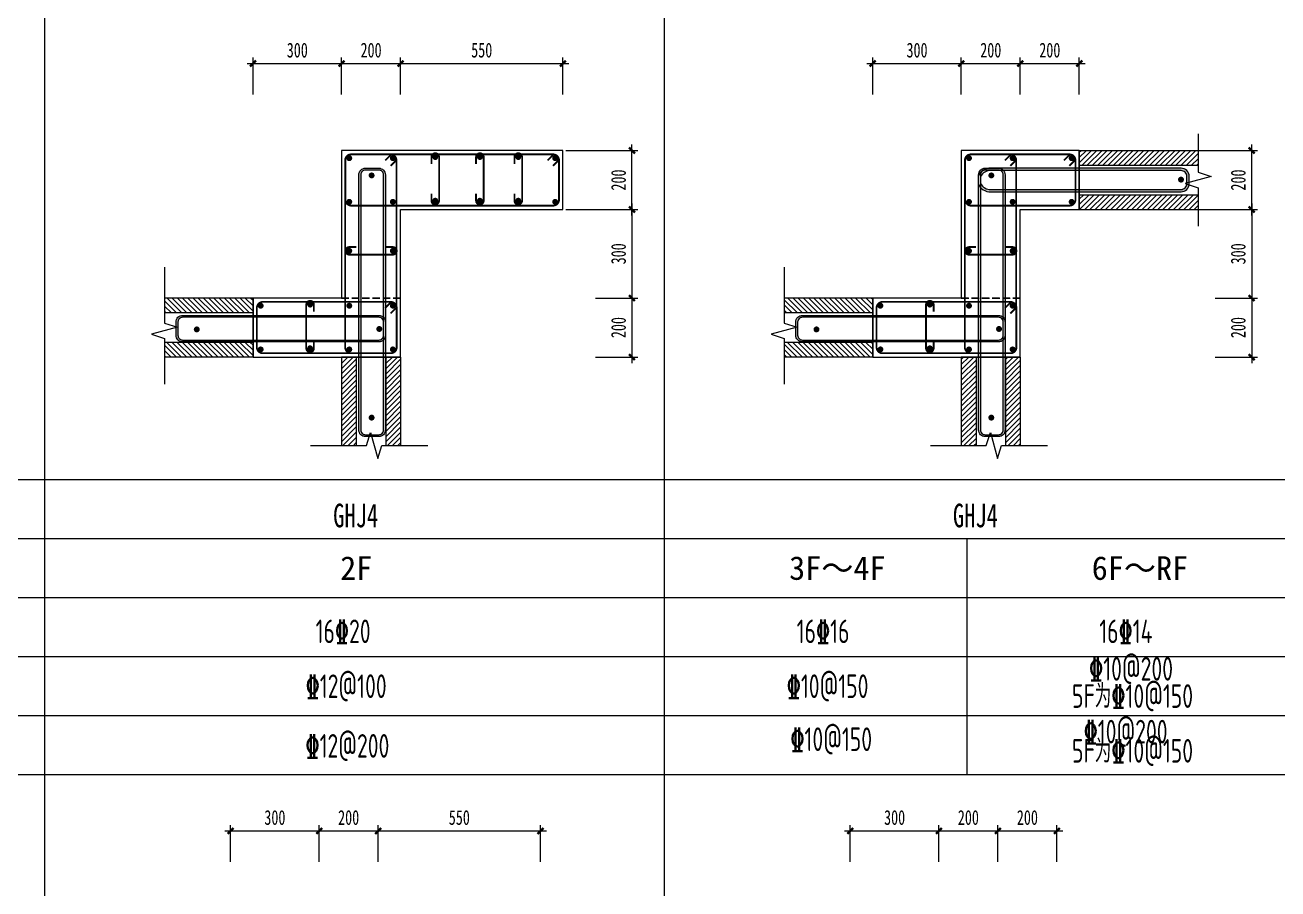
# Model space of a CAD drawing. Extents: x 1414483 to 1813521, y -2652507 to -2589797.
# Drawn here: x 1755241 to 1776469, y -2636594 to -2621959 of the extents above; entities that cross this region are included whole.
import ezdxf
from ezdxf.enums import TextEntityAlignment as Align

# ---------------------------------------------------------------- set-up
doc = ezdxf.new("R2010")
doc.units = 0
doc.header["$LTSCALE"] = 1000
doc.header["$MEASUREMENT"] = 0
doc.linetypes.add('DASH', pattern=[0.35, 0.25, -0.1])
doc.layers.get('0').update_dxf_attribs({"linetype": 'CONTINUOUS'})
doc.layers.get('Defpoints').update_dxf_attribs({"linetype": 'CONTINUOUS'})
for name, color, linetype in [('COLU_DE', 7, 'CONTINUOUS'), ('COLU_DE_DIM', 3, 'CONTINUOUS'), ('S-ANNO-TABS', 4, 'CONTINUOUS'), ('S-ANNO-TABT', 7, 'CONTINUOUS'), ('S-ANNO-THIN', 3, 'CONTINUOUS'), ('S-DETL', 4, 'CONTINUOUS'), ('S-DETL-REIN-TEXT', 1, 'CONTINUOUS'), ('THIN', 7, 'CONTINUOUS')]:
    doc.layers.add(name, color=color, linetype=linetype)
doc.layers.add('S-DETL-TEXT', color=7, linetype='CONTINUOUS', lineweight=0)
doc.layers.add('S-REIN-P', color=1, linetype='CONTINUOUS', lineweight=0)
doc.styles.add('-楷体_GB2312-1.0', font='')
doc.styles.add('TSSD_Rein', font='Tssdeng.shx', dxfattribs={"width": 0.7, "bigfont": 'hztxt.shx'})
doc.styles.add('楷体', font='simkai.ttf', dxfattribs={"width": 0.7})
doc.styles.get('-楷体_GB2312-1.0').set_extended_font_data('KaiTi_GB2312')
doc.dimstyles.new('TSSD_20_100', dxfattribs={"dimtxt": 250, "dimasz": 100, "dimexe": 100, "dimexo": 250, "dimgap": 100, "dimtad": 1, "dimdec": 0, "dimlfac": 0.2, "dimzin": 0, "dimdsep": 46, "dimtxsty": '楷体', "dimblk": 'ARCHTICK', "dimcen": 0, "dimdle": 100, "dimclrt": 7, "dimadec": 0, "dimazin": 0, "dimtfac": 1, "dimtdec": 0, "dimtix": 1, "dimtmove": 2, "dimatfit": 3, "dimfxl": 1, "dimtolj": 1, "dimtzin": 0, "dimarcsym": 0})
pattern_1 = [(135, (11265.3, 31059.794), (-44.19417, -44.19417), [])]

# ---------------------------------------------------------------- blocks, each defined once
blk = doc.blocks.new('_ArchTick')
at = {"color": 0, "linetype": 'ByBlock', "const_width": 0.4}
blk.add_lwpolyline([(-0.5, -0.5), (0.5, 0.5)], dxfattribs=at)
blk = doc.blocks.new('*D1513')
at = {"layer": 'COLU_DE_DIM', "color": 0, "lineweight": -2, "transparency": 16777216}
for p, q in [((1765524, -2624984), (1765524, -2626684)), ((1764405, -2625084), (1765624, -2625084)), ((1764905, -2626584), (1765624, -2626584))]:
    blk.add_line(p, q, dxfattribs=at)
at = {"layer": 'Defpoints', "color": 0, "transparency": 16777216}
for p in [(1764155, -2625084), (1764655, -2626584), (1765524, -2626584)]:
    blk.add_point(p, dxfattribs=at)
at = {"layer": 'COLU_DE_DIM', "color": 0, "lineweight": -2, "transparency": 16777216, "xscale": 100, "yscale": 100, "zscale": 100}
for p, rotation in [((1765524, -2625084), 90), ((1765524, -2626584), 270)]:
    blk.add_blockref('_ArchTick', p, dxfattribs=dict(at, rotation=rotation))
at = {"layer": 'COLU_DE_DIM', "color": 7, "transparency": 16777216, "insert": (1765297, -2625834), "char_height": 250, "attachment_point": 5, "rotation": 90, "style": '楷体'}
blk.add_mtext('\\A1;300', dxfattribs=at)
blk = doc.blocks.new('*D1514')
at = {"layer": 'COLU_DE_DIM', "color": 0, "lineweight": -2, "transparency": 16777216}
for p, q in [((1765524, -2626484), (1765524, -2627684)), ((1764905, -2626584), (1765624, -2626584)), ((1764905, -2627584), (1765624, -2627584))]:
    blk.add_line(p, q, dxfattribs=at)
at = {"layer": 'Defpoints', "color": 0, "transparency": 16777216}
for p in [(1764655, -2626584), (1764655, -2627584), (1765524, -2627584)]:
    blk.add_point(p, dxfattribs=at)
at = {"layer": 'COLU_DE_DIM', "color": 0, "lineweight": -2, "transparency": 16777216, "xscale": 100, "yscale": 100, "zscale": 100}
for p, rotation in [((1765524, -2626584), 90), ((1765524, -2627584), 270)]:
    blk.add_blockref('_ArchTick', p, dxfattribs=dict(at, rotation=rotation))
at = {"layer": 'COLU_DE_DIM', "color": 7, "transparency": 16777216, "insert": (1765297, -2627084), "char_height": 250, "attachment_point": 5, "rotation": 90, "style": '楷体'}
blk.add_mtext('\\A1;200', dxfattribs=at)
blk = doc.blocks.new('*D1515')
at = {"layer": 'COLU_DE_DIM', "color": 0, "lineweight": -2, "transparency": 16777216}
for p, q in [((1764405, -2624084), (1765624, -2624084)), ((1765524, -2625184), (1765524, -2623984)), ((1764405, -2625084), (1765624, -2625084))]:
    blk.add_line(p, q, dxfattribs=at)
at = {"layer": 'Defpoints', "color": 0, "transparency": 16777216}
for p in [(1764155, -2624084), (1765524, -2624084), (1764155, -2625084)]:
    blk.add_point(p, dxfattribs=at)
at = {"layer": 'COLU_DE_DIM', "color": 0, "lineweight": -2, "transparency": 16777216, "xscale": 100, "yscale": 100, "zscale": 100}
for p, rotation in [((1765524, -2624084), 90), ((1765524, -2625084), 270)]:
    blk.add_blockref('_ArchTick', p, dxfattribs=dict(at, rotation=rotation))
at = {"layer": 'COLU_DE_DIM', "color": 7, "transparency": 16777216, "insert": (1765297, -2624584), "char_height": 250, "attachment_point": 5, "rotation": 90, "style": '楷体'}
blk.add_mtext('\\A1;200', dxfattribs=at)
blk = doc.blocks.new('*D1516')
at = {"layer": 'COLU_DE_DIM', "color": 0, "lineweight": -2, "transparency": 16777216}
for p, q in [((1759004, -2622611), (1760704, -2622611)), ((1759104, -2623134), (1759104, -2622511)), ((1760604, -2623134), (1760604, -2622511))]:
    blk.add_line(p, q, dxfattribs=at)
at = {"layer": 'Defpoints', "color": 0, "transparency": 16777216}
for p in [(1760604, -2622611), (1759104, -2623384), (1760604, -2623384)]:
    blk.add_point(p, dxfattribs=at)
at = {"layer": 'COLU_DE_DIM', "color": 0, "lineweight": -2, "transparency": 16777216, "xscale": 100, "yscale": 100, "zscale": 100, "rotation": 180}
blk.add_blockref('_ArchTick', (1759104, -2622611), dxfattribs=at)
at = {"layer": 'COLU_DE_DIM', "color": 0, "lineweight": -2, "transparency": 16777216, "xscale": 100, "yscale": 100, "zscale": 100}
blk.add_blockref('_ArchTick', (1760604, -2622611), dxfattribs=at)
at = {"layer": 'COLU_DE_DIM', "color": 7, "transparency": 16777216, "insert": (1759854, -2622385), "char_height": 250, "attachment_point": 5, "style": '楷体'}
blk.add_mtext('\\A1;300', dxfattribs=at)
blk = doc.blocks.new('*D1517')
at = {"layer": 'COLU_DE_DIM', "color": 0, "lineweight": -2, "transparency": 16777216}
for p, q in [((1760504, -2622611), (1761704, -2622611)), ((1760604, -2623134), (1760604, -2622511)), ((1761604, -2623134), (1761604, -2622511))]:
    blk.add_line(p, q, dxfattribs=at)
at = {"layer": 'Defpoints', "color": 0, "transparency": 16777216}
for p in [(1761604, -2622611), (1760604, -2623384), (1761604, -2623384)]:
    blk.add_point(p, dxfattribs=at)
at = {"layer": 'COLU_DE_DIM', "color": 0, "lineweight": -2, "transparency": 16777216, "xscale": 100, "yscale": 100, "zscale": 100, "rotation": 180}
blk.add_blockref('_ArchTick', (1760604, -2622611), dxfattribs=at)
at = {"layer": 'COLU_DE_DIM', "color": 0, "lineweight": -2, "transparency": 16777216, "xscale": 100, "yscale": 100, "zscale": 100}
blk.add_blockref('_ArchTick', (1761604, -2622611), dxfattribs=at)
at = {"layer": 'COLU_DE_DIM', "color": 7, "transparency": 16777216, "insert": (1761104, -2622385), "char_height": 250, "attachment_point": 5, "style": '楷体'}
blk.add_mtext('\\A1;200', dxfattribs=at)
blk = doc.blocks.new('*D1518')
at = {"layer": 'COLU_DE_DIM', "color": 0, "lineweight": -2, "transparency": 16777216}
for p, q in [((1761504, -2622611), (1764454, -2622611)), ((1761604, -2623134), (1761604, -2622511)), ((1764354, -2623134), (1764354, -2622511))]:
    blk.add_line(p, q, dxfattribs=at)
at = {"layer": 'Defpoints', "color": 0, "transparency": 16777216}
for p in [(1764354, -2622611), (1761604, -2623384), (1764354, -2623384)]:
    blk.add_point(p, dxfattribs=at)
at = {"layer": 'COLU_DE_DIM', "color": 0, "lineweight": -2, "transparency": 16777216, "xscale": 100, "yscale": 100, "zscale": 100, "rotation": 180}
blk.add_blockref('_ArchTick', (1761604, -2622611), dxfattribs=at)
at = {"layer": 'COLU_DE_DIM', "color": 0, "lineweight": -2, "transparency": 16777216, "xscale": 100, "yscale": 100, "zscale": 100}
blk.add_blockref('_ArchTick', (1764354, -2622611), dxfattribs=at)
at = {"layer": 'COLU_DE_DIM', "color": 7, "transparency": 16777216, "insert": (1762979, -2622385), "char_height": 250, "attachment_point": 5, "style": '楷体'}
blk.add_mtext('\\A1;550', dxfattribs=at)
blk = doc.blocks.new('A$C3F5B7562')
h = blk.add_hatch()
h.set_pattern_fill('ANSI31', color=256, scale=500)
h.set_pattern_definition([(45, (32453.29, -2688.353), (-44.19417, 44.19417), [])])
h.paths.add_polyline_path([(-1499, 0), (-1499, -250), (0, -250), (0, 0)])
h = blk.add_hatch()
h.set_pattern_fill('ANSI31', color=256, scale=500)
h.set_pattern_definition([(45, (32453.29, -1938.353), (-44.19417, 44.19417), [])])
h.paths.add_polyline_path([(-1499, -750), (-1499, -1000), (0, -1000), (0, -750)])
at = {"layer": 'S-DETL'}
for p, q in [((0, 0), (-1499, 0)), ((0, 0), (0, -1000)), ((0, -250), (-1499, -250)), ((0, -750), (-1499, -750)), ((0, -1000), (-1499, -1000))]:
    blk.add_line(p, q, dxfattribs=at)
at = {"layer": 'THIN'}
blk.add_lwpolyline([(-1499, -1524), (-1499, -577), (-1279, -507), (-1719, -387), (-1499, -317), (-1499, 461)], dxfattribs=at)
blk = doc.blocks.new('A$C1D1F012B')
at = {"layer": 'S-DETL'}
h = blk.add_hatch(color=256, dxfattribs=at)
h.dxf.hatch_style = 1
edge = h.paths.add_edge_path(flags=16)
edge.add_line((430, 282), (3753, 282))
edge.add_arc((3753, 362), 80, 270, 360)
edge.add_line((3833, 362), (3833, 588))
edge.add_arc((3753, 588), 80, 0, 90)
edge.add_line((3753, 668), (430, 668))
edge.add_arc((430, 588), 80, 90, 180)
edge.add_line((350, 588), (350, 362))
edge.add_arc((430, 362), 80, 180, 270)
edge = h.paths.add_edge_path()
edge.add_line((430, 700), (3753, 700))
edge.add_arc((3753, 588), 112, 0, 90, ccw=False)
edge.add_line((3865, 588), (3865, 362))
edge.add_arc((3753, 362), 112, -90, 0, ccw=False)
edge.add_line((3753, 250), (430, 250))
edge.add_arc((430, 362), 112, 180, 270, ccw=False)
edge.add_line((318, 362), (318, 588))
edge.add_arc((430, 588), 112, 90, 180, ccw=False)
for points in [[(430, 700), (3753, 700, -0.414214), (3865, 588), (3865, 362, -0.414214), (3753, 250), (430, 250, -0.414214), (318, 362), (318, 588, -0.414214)], [(430, 282), (3753, 282, 0.414214), (3833, 362), (3833, 588, 0.414214), (3753, 668), (430, 668, 0.414214), (350, 588), (350, 362, 0.414214)]]:
    blk.add_lwpolyline(points, format="xyb", close=True, dxfattribs=at)
blk = doc.blocks.new('*D1522')
at = {"layer": 'COLU_DE_DIM', "color": 0, "lineweight": -2, "transparency": 16777216}
for p, q in [((1769124, -2635611), (1770825, -2635611)), ((1769224, -2636134), (1769224, -2635511)), ((1770725, -2636134), (1770725, -2635511))]:
    blk.add_line(p, q, dxfattribs=at)
at = {"layer": 'Defpoints', "color": 0, "transparency": 16777216}
for p in [(1770725, -2635611), (1769224, -2636384), (1770725, -2636384)]:
    blk.add_point(p, dxfattribs=at)
at = {"layer": 'COLU_DE_DIM', "color": 0, "lineweight": -2, "transparency": 16777216, "xscale": 100, "yscale": 100, "zscale": 100, "rotation": 180}
blk.add_blockref('_ArchTick', (1769224, -2635611), dxfattribs=at)
at = {"layer": 'COLU_DE_DIM', "color": 0, "lineweight": -2, "transparency": 16777216, "xscale": 100, "yscale": 100, "zscale": 100}
blk.add_blockref('_ArchTick', (1770725, -2635611), dxfattribs=at)
at = {"layer": 'COLU_DE_DIM', "color": 7, "transparency": 16777216, "insert": (1769974, -2635385), "char_height": 250, "attachment_point": 5, "style": '楷体'}
blk.add_mtext('\\A1;300', dxfattribs=at)
blk = doc.blocks.new('*D1523')
at = {"layer": 'COLU_DE_DIM', "color": 0, "lineweight": -2, "transparency": 16777216}
for p, q in [((1770625, -2635611), (1771824, -2635611)), ((1770725, -2636134), (1770725, -2635511)), ((1771724, -2636134), (1771724, -2635511))]:
    blk.add_line(p, q, dxfattribs=at)
at = {"layer": 'Defpoints', "color": 0, "transparency": 16777216}
for p in [(1771724, -2635611), (1770725, -2636384), (1771724, -2636384)]:
    blk.add_point(p, dxfattribs=at)
at = {"layer": 'COLU_DE_DIM', "color": 0, "lineweight": -2, "transparency": 16777216, "xscale": 100, "yscale": 100, "zscale": 100, "rotation": 180}
blk.add_blockref('_ArchTick', (1770725, -2635611), dxfattribs=at)
at = {"layer": 'COLU_DE_DIM', "color": 0, "lineweight": -2, "transparency": 16777216, "xscale": 100, "yscale": 100, "zscale": 100}
blk.add_blockref('_ArchTick', (1771724, -2635611), dxfattribs=at)
at = {"layer": 'COLU_DE_DIM', "color": 7, "transparency": 16777216, "insert": (1771224, -2635385), "char_height": 250, "attachment_point": 5, "style": '楷体'}
blk.add_mtext('\\A1;200', dxfattribs=at)
blk = doc.blocks.new('*D1524')
at = {"layer": 'COLU_DE_DIM', "color": 0, "lineweight": -2, "transparency": 16777216}
for p, q in [((1771624, -2635611), (1772824, -2635611)), ((1771724, -2636134), (1771724, -2635511)), ((1772724, -2636134), (1772724, -2635511))]:
    blk.add_line(p, q, dxfattribs=at)
at = {"layer": 'Defpoints', "color": 0, "transparency": 16777216}
for p in [(1772724, -2635611), (1771724, -2636384), (1772724, -2636384)]:
    blk.add_point(p, dxfattribs=at)
at = {"layer": 'COLU_DE_DIM', "color": 0, "lineweight": -2, "transparency": 16777216, "xscale": 100, "yscale": 100, "zscale": 100, "rotation": 180}
blk.add_blockref('_ArchTick', (1771724, -2635611), dxfattribs=at)
at = {"layer": 'COLU_DE_DIM', "color": 0, "lineweight": -2, "transparency": 16777216, "xscale": 100, "yscale": 100, "zscale": 100}
blk.add_blockref('_ArchTick', (1772724, -2635611), dxfattribs=at)
at = {"layer": 'COLU_DE_DIM', "color": 7, "transparency": 16777216, "insert": (1772224, -2635385), "char_height": 250, "attachment_point": 5, "style": '楷体'}
blk.add_mtext('\\A1;200', dxfattribs=at)
blk = doc.blocks.new('*D1465')
at = {"layer": 'COLU_DE_DIM', "color": 0, "lineweight": -2, "transparency": 16777216}
for p, q in [((1758624, -2635611), (1760325, -2635611)), ((1758724, -2636134), (1758724, -2635511)), ((1760225, -2636134), (1760225, -2635511))]:
    blk.add_line(p, q, dxfattribs=at)
at = {"layer": 'Defpoints', "color": 0, "transparency": 16777216}
for p in [(1760225, -2635611), (1758724, -2636384), (1760225, -2636384)]:
    blk.add_point(p, dxfattribs=at)
at = {"layer": 'COLU_DE_DIM', "color": 0, "lineweight": -2, "transparency": 16777216, "xscale": 100, "yscale": 100, "zscale": 100, "rotation": 180}
blk.add_blockref('_ArchTick', (1758724, -2635611), dxfattribs=at)
at = {"layer": 'COLU_DE_DIM', "color": 0, "lineweight": -2, "transparency": 16777216, "xscale": 100, "yscale": 100, "zscale": 100}
blk.add_blockref('_ArchTick', (1760225, -2635611), dxfattribs=at)
at = {"layer": 'COLU_DE_DIM', "color": 7, "transparency": 16777216, "insert": (1759474, -2635385), "char_height": 250, "attachment_point": 5, "style": '楷体'}
blk.add_mtext('\\A1;300', dxfattribs=at)
blk = doc.blocks.new('*D1466')
at = {"layer": 'COLU_DE_DIM', "color": 0, "lineweight": -2, "transparency": 16777216}
for p, q in [((1760125, -2635611), (1761324, -2635611)), ((1760225, -2636134), (1760225, -2635511)), ((1761224, -2636134), (1761224, -2635511))]:
    blk.add_line(p, q, dxfattribs=at)
at = {"layer": 'Defpoints', "color": 0, "transparency": 16777216}
for p in [(1761224, -2635611), (1760225, -2636384), (1761224, -2636384)]:
    blk.add_point(p, dxfattribs=at)
at = {"layer": 'COLU_DE_DIM', "color": 0, "lineweight": -2, "transparency": 16777216, "xscale": 100, "yscale": 100, "zscale": 100, "rotation": 180}
blk.add_blockref('_ArchTick', (1760225, -2635611), dxfattribs=at)
at = {"layer": 'COLU_DE_DIM', "color": 0, "lineweight": -2, "transparency": 16777216, "xscale": 100, "yscale": 100, "zscale": 100}
blk.add_blockref('_ArchTick', (1761224, -2635611), dxfattribs=at)
at = {"layer": 'COLU_DE_DIM', "color": 7, "transparency": 16777216, "insert": (1760724, -2635385), "char_height": 250, "attachment_point": 5, "style": '楷体'}
blk.add_mtext('\\A1;200', dxfattribs=at)
blk = doc.blocks.new('*D1467')
at = {"layer": 'COLU_DE_DIM', "color": 0, "lineweight": -2, "transparency": 16777216}
for p, q in [((1761124, -2635611), (1764074, -2635611)), ((1761224, -2636134), (1761224, -2635511)), ((1763974, -2636134), (1763974, -2635511))]:
    blk.add_line(p, q, dxfattribs=at)
at = {"layer": 'Defpoints', "color": 0, "transparency": 16777216}
for p in [(1763974, -2635611), (1761224, -2636384), (1763974, -2636384)]:
    blk.add_point(p, dxfattribs=at)
at = {"layer": 'COLU_DE_DIM', "color": 0, "lineweight": -2, "transparency": 16777216, "xscale": 100, "yscale": 100, "zscale": 100, "rotation": 180}
blk.add_blockref('_ArchTick', (1761224, -2635611), dxfattribs=at)
at = {"layer": 'COLU_DE_DIM', "color": 0, "lineweight": -2, "transparency": 16777216, "xscale": 100, "yscale": 100, "zscale": 100}
blk.add_blockref('_ArchTick', (1763974, -2635611), dxfattribs=at)
at = {"layer": 'COLU_DE_DIM', "color": 7, "transparency": 16777216, "insert": (1762599, -2635385), "char_height": 250, "attachment_point": 5, "style": '楷体'}
blk.add_mtext('\\A1;550', dxfattribs=at)
blk = doc.blocks.new('*D1468')
at = {"layer": 'COLU_DE_DIM', "color": 0, "lineweight": -2, "transparency": 16777216}
for p, q in [((1776024, -2624984), (1776024, -2626684)), ((1774905, -2625084), (1776124, -2625084)), ((1775405, -2626584), (1776124, -2626584))]:
    blk.add_line(p, q, dxfattribs=at)
at = {"layer": 'Defpoints', "color": 0, "transparency": 16777216}
for p in [(1774655, -2625084), (1775155, -2626584), (1776024, -2626584)]:
    blk.add_point(p, dxfattribs=at)
at = {"layer": 'COLU_DE_DIM', "color": 0, "lineweight": -2, "transparency": 16777216, "xscale": 100, "yscale": 100, "zscale": 100}
for p, rotation in [((1776024, -2625084), 90), ((1776024, -2626584), 270)]:
    blk.add_blockref('_ArchTick', p, dxfattribs=dict(at, rotation=rotation))
at = {"layer": 'COLU_DE_DIM', "color": 7, "transparency": 16777216, "insert": (1775797, -2625834), "char_height": 250, "attachment_point": 5, "rotation": 90, "style": '楷体'}
blk.add_mtext('\\A1;300', dxfattribs=at)
blk = doc.blocks.new('*D1469')
at = {"layer": 'COLU_DE_DIM', "color": 0, "lineweight": -2, "transparency": 16777216}
for p, q in [((1776024, -2626484), (1776024, -2627684)), ((1775405, -2626584), (1776124, -2626584)), ((1775405, -2627584), (1776124, -2627584))]:
    blk.add_line(p, q, dxfattribs=at)
at = {"layer": 'Defpoints', "color": 0, "transparency": 16777216}
for p in [(1775155, -2626584), (1775155, -2627584), (1776024, -2627584)]:
    blk.add_point(p, dxfattribs=at)
at = {"layer": 'COLU_DE_DIM', "color": 0, "lineweight": -2, "transparency": 16777216, "xscale": 100, "yscale": 100, "zscale": 100}
for p, rotation in [((1776024, -2626584), 90), ((1776024, -2627584), 270)]:
    blk.add_blockref('_ArchTick', p, dxfattribs=dict(at, rotation=rotation))
at = {"layer": 'COLU_DE_DIM', "color": 7, "transparency": 16777216, "insert": (1775797, -2627084), "char_height": 250, "attachment_point": 5, "rotation": 90, "style": '楷体'}
blk.add_mtext('\\A1;200', dxfattribs=at)
blk = doc.blocks.new('*D1470')
at = {"layer": 'COLU_DE_DIM', "color": 0, "lineweight": -2, "transparency": 16777216}
for p, q in [((1774905, -2624084), (1776124, -2624084)), ((1776024, -2625184), (1776024, -2623984)), ((1774905, -2625084), (1776124, -2625084))]:
    blk.add_line(p, q, dxfattribs=at)
at = {"layer": 'Defpoints', "color": 0, "transparency": 16777216}
for p in [(1774655, -2624084), (1776024, -2624084), (1774655, -2625084)]:
    blk.add_point(p, dxfattribs=at)
at = {"layer": 'COLU_DE_DIM', "color": 0, "lineweight": -2, "transparency": 16777216, "xscale": 100, "yscale": 100, "zscale": 100}
for p, rotation in [((1776024, -2624084), 90), ((1776024, -2625084), 270)]:
    blk.add_blockref('_ArchTick', p, dxfattribs=dict(at, rotation=rotation))
at = {"layer": 'COLU_DE_DIM', "color": 7, "transparency": 16777216, "insert": (1775797, -2624584), "char_height": 250, "attachment_point": 5, "rotation": 90, "style": '楷体'}
blk.add_mtext('\\A1;200', dxfattribs=at)
blk = doc.blocks.new('*D1471')
at = {"layer": 'COLU_DE_DIM', "color": 0, "lineweight": -2, "transparency": 16777216}
for p, q in [((1769504, -2622611), (1771204, -2622611)), ((1769604, -2623134), (1769604, -2622511)), ((1771104, -2623134), (1771104, -2622511))]:
    blk.add_line(p, q, dxfattribs=at)
at = {"layer": 'Defpoints', "color": 0, "transparency": 16777216}
for p in [(1771104, -2622611), (1769604, -2623384), (1771104, -2623384)]:
    blk.add_point(p, dxfattribs=at)
at = {"layer": 'COLU_DE_DIM', "color": 0, "lineweight": -2, "transparency": 16777216, "xscale": 100, "yscale": 100, "zscale": 100, "rotation": 180}
blk.add_blockref('_ArchTick', (1769604, -2622611), dxfattribs=at)
at = {"layer": 'COLU_DE_DIM', "color": 0, "lineweight": -2, "transparency": 16777216, "xscale": 100, "yscale": 100, "zscale": 100}
blk.add_blockref('_ArchTick', (1771104, -2622611), dxfattribs=at)
at = {"layer": 'COLU_DE_DIM', "color": 7, "transparency": 16777216, "insert": (1770354, -2622385), "char_height": 250, "attachment_point": 5, "style": '楷体'}
blk.add_mtext('\\A1;300', dxfattribs=at)
blk = doc.blocks.new('*D1472')
at = {"layer": 'COLU_DE_DIM', "color": 0, "lineweight": -2, "transparency": 16777216}
for p, q in [((1771004, -2622611), (1772204, -2622611)), ((1771104, -2623134), (1771104, -2622511)), ((1772104, -2623134), (1772104, -2622511))]:
    blk.add_line(p, q, dxfattribs=at)
at = {"layer": 'Defpoints', "color": 0, "transparency": 16777216}
for p in [(1772104, -2622611), (1771104, -2623384), (1772104, -2623384)]:
    blk.add_point(p, dxfattribs=at)
at = {"layer": 'COLU_DE_DIM', "color": 0, "lineweight": -2, "transparency": 16777216, "xscale": 100, "yscale": 100, "zscale": 100, "rotation": 180}
blk.add_blockref('_ArchTick', (1771104, -2622611), dxfattribs=at)
at = {"layer": 'COLU_DE_DIM', "color": 0, "lineweight": -2, "transparency": 16777216, "xscale": 100, "yscale": 100, "zscale": 100}
blk.add_blockref('_ArchTick', (1772104, -2622611), dxfattribs=at)
at = {"layer": 'COLU_DE_DIM', "color": 7, "transparency": 16777216, "insert": (1771604, -2622385), "char_height": 250, "attachment_point": 5, "style": '楷体'}
blk.add_mtext('\\A1;200', dxfattribs=at)
blk = doc.blocks.new('*D1473')
at = {"layer": 'COLU_DE_DIM', "color": 0, "lineweight": -2, "transparency": 16777216}
for p, q in [((1772004, -2622611), (1773204, -2622611)), ((1772104, -2623134), (1772104, -2622511)), ((1773104, -2623134), (1773104, -2622511))]:
    blk.add_line(p, q, dxfattribs=at)
at = {"layer": 'Defpoints', "color": 0, "transparency": 16777216}
for p in [(1773104, -2622611), (1772104, -2623384), (1773104, -2623384)]:
    blk.add_point(p, dxfattribs=at)
at = {"layer": 'COLU_DE_DIM', "color": 0, "lineweight": -2, "transparency": 16777216, "xscale": 100, "yscale": 100, "zscale": 100, "rotation": 180}
blk.add_blockref('_ArchTick', (1772104, -2622611), dxfattribs=at)
at = {"layer": 'COLU_DE_DIM', "color": 0, "lineweight": -2, "transparency": 16777216, "xscale": 100, "yscale": 100, "zscale": 100}
blk.add_blockref('_ArchTick', (1773104, -2622611), dxfattribs=at)
at = {"layer": 'COLU_DE_DIM', "color": 7, "transparency": 16777216, "insert": (1772604, -2622385), "char_height": 250, "attachment_point": 5, "style": '楷体'}
blk.add_mtext('\\A1;200', dxfattribs=at)
blk = doc.blocks.new('A$C55D5475F')
at = {"layer": 'S-DETL'}
h = blk.add_hatch(color=256, dxfattribs=at)
h.dxf.hatch_style = 1
edge = h.paths.add_edge_path()
edge.add_line((3723, -300), (502, -300))
edge.add_arc((493, -521), 221, 87.6179, 158.5234)
edge.add_line((287, -440), (287, -560))
edge.add_arc((493, -479), 221, 201.4766, 272.3821)
edge.add_line((502, -700), (3723, -700))
edge.add_arc((3723, -560), 140, 270, 360)
edge.add_line((3863, -560), (3863, -440))
edge.add_arc((3723, -440), 140, 0, 90)
edge = h.paths.add_edge_path(flags=16)
edge.add_line((3723, -340), (502, -340))
edge.add_arc((493, -528), 188, 87.3338, 152.1559)
edge.add_line((327, -440), (327, -560))
edge.add_arc((493, -472), 188, 207.8441, 272.6662)
edge.add_line((502, -660), (3723, -660))
edge.add_arc((3723, -560), 100, 270, 360)
edge.add_line((3823, -560), (3823, -440))
edge.add_arc((3723, -440), 100, 0, 90)
for points in [[(3723, -300), (502, -300, 0.319648), (287, -440), (287, -560, 0.319648), (502, -700), (3723, -700, 0.414214), (3863, -560), (3863, -440, 0.414214)], [(3723, -340), (502, -340, 0.290631), (327, -440), (327, -560, 0.290631), (502, -660), (3723, -660, 0.414214), (3823, -560), (3823, -440, 0.414214)]]:
    blk.add_lwpolyline(points, format="xyb", close=True, dxfattribs=at)
blk = doc.blocks.new('A$C61B3190B')
h = blk.add_hatch()
h.set_pattern_fill('ANSI31', color=256, scale=500, angle=90)
h.set_pattern_definition(pattern_1)
h.paths.add_polyline_path([(530, 2014), (280, 2014), (280, 0), (530, 0)])
h = blk.add_hatch()
h.set_pattern_fill('ANSI31', color=256, scale=500, angle=90)
h.set_pattern_definition(pattern_1)
h.paths.add_polyline_path([(1280, 2014), (1030, 2014), (1030, 0), (1280, 0)])
at = {"layer": 'S-ANNO-THIN'}
blk.add_lwpolyline([(0, 2014), (650, 2014), (720, 2234), (840, 1794), (910, 2014), (1560, 2014)], dxfattribs=at)
at = {"layer": 'S-DETL'}
for p, q in [((280, 0), (280, 2014)), ((530, 0), (530, 2014)), ((1030, 0), (1030, 2014)), ((1280, 0), (1280, 2014)), ((1280, 0), (1280, 2014)), ((280, 0), (1280, 0))]:
    blk.add_line(p, q, dxfattribs=at)
blk = doc.blocks.new('an-3-f2')
at = {"layer": 'S-DETL'}
h = blk.add_hatch(color=256, dxfattribs=at)
h.dxf.hatch_style = 1
edge = h.paths.add_edge_path(flags=16)
edge.add_line((1761314.8, -2628818.9), (1761314.8, -2624495.7))
edge.add_arc((1761234.8, -2624495.7), 80, 0, 90)
edge.add_line((1761234.8, -2624415.7), (1761008.8, -2624415.7))
edge.add_arc((1761008.8, -2624495.7), 80, 90, 180)
edge.add_line((1760928.8, -2624495.7), (1760928.8, -2628818.9))
edge.add_arc((1761008.8, -2628818.9), 80, 180, 270)
edge.add_line((1761008.8, -2628898.9), (1761234.8, -2628898.9))
edge.add_arc((1761234.8, -2628818.9), 80, 270, 360)
edge = h.paths.add_edge_path()
edge.add_line((1760896.8, -2628818.9), (1760896.8, -2624495.7))
edge.add_arc((1761008.8, -2624495.7), 112, 90, 180, ccw=False)
edge.add_line((1761008.8, -2624383.7), (1761234.8, -2624383.7))
edge.add_arc((1761234.8, -2624495.7), 112, 0, 90, ccw=False)
edge.add_line((1761346.8, -2624495.7), (1761346.8, -2628818.9))
edge.add_arc((1761234.8, -2628818.9), 112, -90, 0, ccw=False)
edge.add_line((1761234.8, -2628930.9), (1761008.8, -2628930.9))
edge.add_arc((1761008.8, -2628818.9), 112, 180, 270, ccw=False)
h = blk.add_hatch(color=256, dxfattribs=at)
h.dxf.hatch_style = 1
edge = h.paths.add_edge_path(flags=16)
edge.add_line((1771814.8, -2628818.9), (1771814.8, -2624495.7))
edge.add_arc((1771734.8, -2624495.7), 80, 0, 90)
edge.add_line((1771734.8, -2624415.7), (1771508.8, -2624415.7))
edge.add_arc((1771508.8, -2624495.7), 80, 90, 180)
edge.add_line((1771428.8, -2624495.7), (1771428.8, -2628818.9))
edge.add_arc((1771508.8, -2628818.9), 80, 180, 270)
edge.add_line((1771508.8, -2628898.9), (1771734.8, -2628898.9))
edge.add_arc((1771734.8, -2628818.9), 80, 270, 360)
edge = h.paths.add_edge_path()
edge.add_line((1771396.8, -2628818.9), (1771396.8, -2624495.7))
edge.add_arc((1771508.8, -2624495.7), 112, 90, 180, ccw=False)
edge.add_line((1771508.8, -2624383.7), (1771734.8, -2624383.7))
edge.add_arc((1771734.8, -2624495.7), 112, 0, 90, ccw=False)
edge.add_line((1771846.8, -2624495.7), (1771846.8, -2628818.9))
edge.add_arc((1771734.8, -2628818.9), 112, -90, 0, ccw=False)
edge.add_line((1771734.8, -2628930.9), (1771508.8, -2628930.9))
edge.add_arc((1771508.8, -2628818.9), 112, 180, 270, ccw=False)
at = {"layer": 'COLU_DE'}
for points in [[(1764353.7, -2624083.7), (1760604.5, -2624083.7), (1760604.5, -2626583.7), (1759103.7, -2626583.7), (1759103.7, -2627583.7), (1761603.7, -2627583.7), (1761603.7, -2625083.7), (1764353.7, -2625083.7)], [(1773103.7, -2624083.7), (1771104.5, -2624083.7), (1771104.5, -2626583.7), (1769603.7, -2626583.7), (1769603.7, -2627583.7), (1772103.7, -2627583.7), (1772103.7, -2625083.7), (1773103.7, -2625083.7)]]:
    blk.add_lwpolyline(points, close=True, dxfattribs=at)
at = {"layer": 'S-ANNO-TABS'}
for p, q in [((1755569.3, -2621657.4), (1755569.3, -2634657.4)), ((1766069.3, -2621657.4), (1766069.3, -2647657.4)), ((1731921, -2629657.4), (1804569.3, -2629657.4)), ((1731921, -2630657.4), (1804569.3, -2630657.4)), ((1771196, -2630657.4), (1771196, -2634657.4)), ((1731921, -2631657.4), (1804569.3, -2631657.4)), ((1731921, -2632657.4), (1804569.3, -2632657.4)), ((1731921, -2633657.4), (1804569.3, -2633657.4)), ((1731921, -2634657.4), (1804569.3, -2634657.4)), ((1755569.3, -2634657.4), (1755569.3, -2647657.4))]:
    blk.add_line(p, q, dxfattribs=at)
at = {"layer": 'S-DETL', "linetype": 'DASH', "ltscale": 0.5}
for p, q in [((1760604.5, -2626583.7), (1761603.7, -2626583.7)), ((1761603.7, -2626583.7), (1760604.5, -2626583.7)), ((1771104.5, -2626583.7), (1772103.7, -2626583.7)), ((1772103.7, -2626583.7), (1771104.5, -2626583.7))]:
    blk.add_line(p, q, dxfattribs=at)
at = {"layer": 'S-DETL'}
for points in [[(1760896.8, -2628818.9), (1760896.8, -2624495.7, -0.4142136), (1761008.8, -2624383.7), (1761234.8, -2624383.7, -0.4142136), (1761346.8, -2624495.7), (1761346.8, -2628818.9, -0.4142136), (1761234.8, -2628930.9), (1761008.8, -2628930.9, -0.4142136)], [(1771396.8, -2628818.9), (1771396.8, -2624495.7, -0.4142136), (1771508.8, -2624383.7), (1771734.8, -2624383.7, -0.4142136), (1771846.8, -2624495.7), (1771846.8, -2628818.9, -0.4142136), (1771734.8, -2628930.9), (1771508.8, -2628930.9, -0.4142136)], [(1761314.8, -2628818.9), (1761314.8, -2624495.7, 0.4142136), (1761234.8, -2624415.7), (1761008.8, -2624415.7, 0.4142136), (1760928.8, -2624495.7), (1760928.8, -2628818.9, 0.4142136), (1761008.8, -2628898.9), (1761234.8, -2628898.9, 0.4142136)], [(1771814.8, -2628818.9), (1771814.8, -2624495.7, 0.4142136), (1771734.8, -2624415.7), (1771508.8, -2624415.7, 0.4142136), (1771428.8, -2624495.7), (1771428.8, -2628818.9, 0.4142136), (1771508.8, -2628898.9), (1771734.8, -2628898.9, 0.4142136)]]:
    blk.add_lwpolyline(points, format="xyb", close=True, dxfattribs=at)
at = {"layer": 'S-REIN-P'}
for points, const_width in [([(1761434.1, -2624148.7), (1760764.8, -2624148.7, 0.4142136), (1760664.8, -2624248.7), (1760664.8, -2627418.7, 0.4142136), (1760764.8, -2627518.7), (1761434.1, -2627518.7, 0.4142136), (1761534.1, -2627418.7), (1761534.1, -2624248.7, 0.4142136)], 30), ([(1764188.7, -2624148.7), (1760769.5, -2624148.7, 0.4142136), (1760669.5, -2624248.7), (1760669.5, -2624918.7, 0.4142136), (1760769.5, -2625018.7), (1764188.7, -2625018.7, 0.4142136), (1764288.7, -2624918.7), (1764288.7, -2624248.7, 0.4142136)], 30), ([(1760709.5, -2624213.7, 1), (1760759.5, -2624213.7, 1)], 50), ([(1761448.7, -2624213.7, 1), (1761498.7, -2624213.7, 1)], 50), ([(1762166.3, -2624194.6, 1), (1762216.3, -2624194.6, 1)], 50), ([(1762922.3, -2624194.6, 1), (1762972.3, -2624194.6, 1)], 50), ([(1763572.6, -2624194.6, 1), (1763622.6, -2624194.6, 1)], 50), ([(1764198.7, -2624213.7, 1), (1764248.7, -2624213.7, 1)], 50), ([(1771934.1, -2624148.7), (1771264.8, -2624148.7, 0.4142136), (1771164.8, -2624248.7), (1771164.8, -2627418.7, 0.4142136), (1771264.8, -2627518.7), (1771934.1, -2627518.7, 0.4142136), (1772034.1, -2627418.7), (1772034.1, -2624248.7, 0.4142136)], 30), ([(1772938.7, -2624148.7), (1771269.5, -2624148.7, 0.4142136), (1771169.5, -2624248.7), (1771169.5, -2624918.7, 0.4142136), (1771269.5, -2625018.7), (1772938.7, -2625018.7, 0.4142136), (1773038.7, -2624918.7), (1773038.7, -2624248.7, 0.4142136)], 30), ([(1771209.5, -2624213.7, 1), (1771259.5, -2624213.7, 1)], 50), ([(1771948.7, -2624213.7, 1), (1771998.7, -2624213.7, 1)], 50), ([(1772948.7, -2624213.7, 1), (1772998.7, -2624213.7, 1)], 50), ([(1761138, -2624506.1, -1), (1761088, -2624506.1, -1)], 50), ([(1771638, -2624506.1, -1), (1771588, -2624506.1, -1)], 50), ([(1774801.7, -2624577.3, 1), (1774851.7, -2624577.3, 1)], 50), ([(1760709.5, -2624953.7, 1), (1760759.5, -2624953.7, 1)], 50), ([(1761448.7, -2624953.7, 1), (1761498.7, -2624953.7, 1)], 50), ([(1762166.3, -2624934.6, 1), (1762216.3, -2624934.6, 1)], 50), ([(1762922.3, -2624934.6, 1), (1762972.3, -2624934.6, 1)], 50), ([(1763572.6, -2624934.6, 1), (1763622.6, -2624934.6, 1)], 50), ([(1764198.7, -2624953.7, 1), (1764248.7, -2624953.7, 1)], 50), ([(1771209.5, -2624953.7, 1), (1771259.5, -2624953.7, 1)], 50), ([(1771948.7, -2624953.7, 1), (1771998.7, -2624953.7, 1)], 50), ([(1772948.7, -2624953.7, 1), (1772998.7, -2624953.7, 1)], 50), ([(1760709.5, -2625784.1, 1), (1760759.5, -2625784.1, 1)], 50), ([(1761448.7, -2625784.1, 1), (1761498.7, -2625784.1, 1)], 50), ([(1771209.5, -2625784.1, 1), (1771259.5, -2625784.1, 1)], 50), ([(1771948.7, -2625784.1, 1), (1771998.7, -2625784.1, 1)], 50), ([(1761438.7, -2626648.7), (1759268.7, -2626648.7, 0.4142136), (1759168.7, -2626748.7), (1759168.7, -2627418.7, 0.4142136), (1759268.7, -2627518.7), (1761438.7, -2627518.7, 0.4142136), (1761538.7, -2627418.7), (1761538.7, -2626748.7, 0.4142136)], 30), ([(1759208.7, -2626713.7, 1), (1759258.7, -2626713.7, 1)], 50), ([(1760045.9, -2626694.6, 1), (1760095.9, -2626694.6, 1)], 50), ([(1760709.5, -2626713.7, 1), (1760759.5, -2626713.7, 1)], 50), ([(1761448.7, -2626713.7, 1), (1761498.7, -2626713.7, 1)], 50), ([(1771938.7, -2626648.7), (1769768.7, -2626648.7, 0.4142136), (1769668.7, -2626748.7), (1769668.7, -2627418.7, 0.4142136), (1769768.7, -2627518.7), (1771938.7, -2627518.7, 0.4142136), (1772038.7, -2627418.7), (1772038.7, -2626748.7, 0.4142136)], 30), ([(1769708.7, -2626713.7, 1), (1769758.7, -2626713.7, 1)], 50), ([(1770545.9, -2626694.6, 1), (1770595.9, -2626694.6, 1)], 50), ([(1771209.5, -2626713.7, 1), (1771259.5, -2626713.7, 1)], 50), ([(1771948.7, -2626713.7, 1), (1771998.7, -2626713.7, 1)], 50), ([(1758175.7, -2627114.5, -1), (1758125.7, -2627114.5, -1)], 50), ([(1761218.2, -2627107.6, 1), (1761268.2, -2627107.6, 1)], 50), ([(1768675.7, -2627114.5, -1), (1768625.7, -2627114.5, -1)], 50), ([(1771718.2, -2627107.6, 1), (1771768.2, -2627107.6, 1)], 50), ([(1759208.7, -2627453.7, 1), (1759258.7, -2627453.7, 1)], 50), ([(1760045.9, -2627434.6, 1), (1760095.9, -2627434.6, 1)], 50), ([(1760709.5, -2627453.7, 1), (1760759.5, -2627453.7, 1)], 50), ([(1761448.7, -2627453.7, 1), (1761498.7, -2627453.7, 1)], 50), ([(1761448.7, -2627453.7, 1), (1761498.7, -2627453.7, 1)], 50), ([(1769708.7, -2627453.7, 1), (1769758.7, -2627453.7, 1)], 50), ([(1770545.9, -2627434.6, 1), (1770595.9, -2627434.6, 1)], 50), ([(1771209.5, -2627453.7, 1), (1771259.5, -2627453.7, 1)], 50), ([(1771948.7, -2627453.7, 1), (1771998.7, -2627453.7, 1)], 50), ([(1771948.7, -2627453.7, 1), (1771998.7, -2627453.7, 1)], 50), ([(1761138, -2628609.5, -1), (1761088, -2628609.5, -1)], 50), ([(1771638, -2628609.5, -1), (1771588, -2628609.5, -1)], 50)]:
    blk.add_lwpolyline(points, format="xyb", close=True, dxfattribs=dict(at, const_width=const_width))
at = {"layer": 'S-REIN-P', "const_width": 30}
for points in [[(1761342.9, -2624252.6), (1761446.9, -2624148.7)], [(1764092.9, -2624252.6), (1764196.9, -2624148.7)], [(1771842.9, -2624252.6), (1771946.9, -2624148.7)], [(1772842.9, -2624252.6), (1772946.9, -2624148.7)], [(1761538.7, -2624240.5), (1761434.8, -2624344.5)], [(1764288.7, -2624240.5), (1764184.8, -2624344.5)], [(1772038.7, -2624240.5), (1771934.8, -2624344.5)], [(1773038.7, -2624240.5), (1772934.8, -2624344.5)], [(1761342.9, -2626752.6), (1761446.9, -2626648.7)], [(1761538.7, -2626740.5), (1761434.8, -2626844.5)], [(1771842.9, -2626752.6), (1771946.9, -2626648.7)], [(1772038.7, -2626740.5), (1771934.8, -2626844.5)]]:
    blk.add_lwpolyline(points, dxfattribs=at)
for points in [[(1762126.3, -2624814.6), (1762126.3, -2624934.6, 1), (1762256.3, -2624934.6), (1762256.3, -2624194.6, 1), (1762126.3, -2624194.6), (1762126.3, -2624314.6)], [(1762882.3, -2624814.6), (1762882.3, -2624934.6, 1), (1763012.3, -2624934.6), (1763012.3, -2624194.6, 1), (1762882.3, -2624194.6), (1762882.3, -2624314.6)], [(1763532.6, -2624814.6), (1763532.6, -2624934.6, 1), (1763662.6, -2624934.6), (1763662.6, -2624194.6, 1), (1763532.6, -2624194.6), (1763532.6, -2624314.6)], [(1760854.5, -2625719.1), (1760734.5, -2625719.1, 1), (1760734.5, -2625849.1), (1761473.7, -2625849.1, 1), (1761473.7, -2625719.1), (1761353.7, -2625719.1)], [(1771354.5, -2625719.1), (1771234.5, -2625719.1, 1), (1771234.5, -2625849.1), (1771973.7, -2625849.1, 1), (1771973.7, -2625719.1), (1771853.7, -2625719.1)], [(1760135.9, -2627314.6), (1760135.9, -2627434.6, -1), (1760005.9, -2627434.6), (1760005.9, -2626694.6, -1), (1760135.9, -2626694.6), (1760135.9, -2626814.6)], [(1770635.9, -2627314.6), (1770635.9, -2627434.6, -1), (1770505.9, -2627434.6), (1770505.9, -2626694.6, -1), (1770635.9, -2626694.6), (1770635.9, -2626814.6)]]:
    blk.add_lwpolyline(points, format="xyb", dxfattribs=at)
at = {"rotation": 270}
blk.add_blockref('A$C61B3190B', (1773103.7, -2623803.7), dxfattribs=at)
at = {"layer": 'S-DETL'}
for name, p in [('A$C55D5475F', (1771103.7, -2624083.7)), ('A$C1D1F012B', (1757481.4, -2627576.7)), ('A$C1D1F012B', (1767981.4, -2627576.7))]:
    blk.add_blockref(name, p, dxfattribs=at)
at = {"layer": 'S-DETL', "xscale": -1}
for p, rotation in [((1759103.7, -2627583.7), 180), ((1769603.7, -2627583.7), 180), ((1761603.7, -2627583.7), 270), ((1772103.7, -2627583.7), 270)]:
    blk.add_blockref('A$C3F5B7562', p, dxfattribs=dict(at, rotation=rotation))
at = {"layer": 'S-ANNO-TABT', "style": '-楷体_GB2312-1.0'}
for s, p in [('2F', (1760852.8, -2631157.4)), ('3F～4F', (1769004, -2631157.4)), ('6F～RF', (1774131.1, -2631157.4))]:
    blk.add_text(s, height=400, dxfattribs=at).set_placement(p, align=Align.MIDDLE_CENTER)
at = {"layer": 'S-ANNO-TABT', "ltscale": 99, "style": 'TSSD_Rein', "width": 0.7}
for s, p in [('%%13210@200', (1773888.1, -2634128.3)), ('%%13212@200', (1760702.8, -2634370.1))]:
    blk.add_text(s, height=400, dxfattribs=at).set_placement(p, align=Align.CENTER)
at = {"layer": 'S-DETL-REIN-TEXT', "style": 'TSSD_Rein', "width": 0.7}
for s, p in [('16%%13220', (1760163.8, -2632549.4)), ('16%%13216', (1768315, -2632549.4)), ('16%%13214', (1773442.1, -2632549.4)), ('%%13210@200', (1773269.1, -2633184.4)), ('%%13212@100', (1759995.1, -2633479.2)), ('%%13210@150', (1768146.2, -2633479.2)), ('5F为%%13210@150', (1772980.3, -2633646.1)), ('%%13210@150', (1768207.7, -2634377.6)), ('5F为%%13210@150', (1772980.3, -2634574))]:
    blk.add_text(s, height=400, dxfattribs=at).set_placement(p, align=Align.BOTTOM_LEFT)
at = {"layer": 'S-DETL-TEXT', "color": 2, "style": '楷体', "width": 0.7}
for p in [(1760843.4, -2630267), (1771343.4, -2630267)]:
    blk.add_text('GHJ4', height=400, dxfattribs=at).set_placement(p, align=Align.MIDDLE_CENTER)
at = {"layer": 'COLU_DE_DIM'}
for base, p1, p2, picture, middle in [((1760604.5, -2622610.9), (1759103.7, -2623383.7), (1760604.5, -2623383.7), '*D1516', (1759854.1, -2622384.5)), ((1761603.7, -2622610.9), (1760604.5, -2623383.7), (1761603.7, -2623383.7), '*D1517', (1761104.1, -2622384.5)), ((1764353.7, -2622610.9), (1761603.7, -2623383.7), (1764353.7, -2623383.7), '*D1518', (1762978.7, -2622384.5)), ((1771104.5, -2622610.9), (1769603.7, -2623383.7), (1771104.5, -2623383.7), '*D1471', (1770354.1, -2622384.5)), ((1772103.7, -2622610.9), (1771104.5, -2623383.7), (1772103.7, -2623383.7), '*D1472', (1771604.1, -2622384.5)), ((1773103.7, -2622610.9), (1772103.7, -2623383.7), (1773103.7, -2623383.7), '*D1473', (1772603.7, -2622384.5)), ((1760224.6, -2635610.9), (1758723.9, -2636383.7), (1760224.6, -2636383.7), '*D1465', (1759474.3, -2635384.5)), ((1761223.9, -2635610.9), (1760224.6, -2636383.7), (1761223.9, -2636383.7), '*D1466', (1760724.3, -2635384.5)), ((1763973.9, -2635610.9), (1761223.9, -2636383.7), (1763973.9, -2636383.7), '*D1467', (1762598.9, -2635384.5)), ((1770724.6, -2635610.9), (1769223.9, -2636383.7), (1770724.6, -2636383.7), '*D1522', (1769974.3, -2635384.5)), ((1771723.9, -2635610.9), (1770724.6, -2636383.7), (1771723.9, -2636383.7), '*D1523', (1771224.3, -2635384.5)), ((1772723.9, -2635610.9), (1771723.9, -2636383.7), (1772723.9, -2636383.7), '*D1524', (1772223.9, -2635384.5))]:
    dim = blk.add_linear_dim(base=base, p1=p1, p2=p2, dimstyle='TSSD_20_100', dxfattribs=at)
    dim.commit()
    dim.dimension.update_dxf_attribs({"geometry": picture, "text_midpoint": middle})
for base, p1, p2, picture, middle in [((1765523.7, -2624083.7), (1764154.5, -2625083.7), (1764154.5, -2624083.7), '*D1515', (1765297.2, -2624583.7)), ((1776023.7, -2624083.7), (1774654.5, -2625083.7), (1774654.5, -2624083.7), '*D1470', (1775797.2, -2624583.7)), ((1765523.7, -2626583.7), (1764154.5, -2625083.7), (1764654.5, -2626583.7), '*D1513', (1765297.2, -2625833.7)), ((1776023.7, -2626583.7), (1774654.5, -2625083.7), (1775154.5, -2626583.7), '*D1468', (1775797.2, -2625833.7)), ((1765523.7, -2627583.7), (1764654.5, -2626583.7), (1764654.5, -2627583.7), '*D1514', (1765297.2, -2627083.7)), ((1776023.7, -2627583.7), (1775154.5, -2626583.7), (1775154.5, -2627583.7), '*D1469', (1775797.2, -2627083.7))]:
    dim = blk.add_linear_dim(base=base, p1=p1, p2=p2, angle=90, dimstyle='TSSD_20_100', dxfattribs=at)
    dim.commit()
    dim.dimension.update_dxf_attribs({"geometry": picture, "text_midpoint": middle})

msp = doc.modelspace()

# ---------------------------------------------------------------- block references
at = {"layer": 'COLU_DE', "color": 0}
msp.add_blockref('an-3-f2', (0, 0), dxfattribs=at)

doc.saveas('drawing.dxf')
